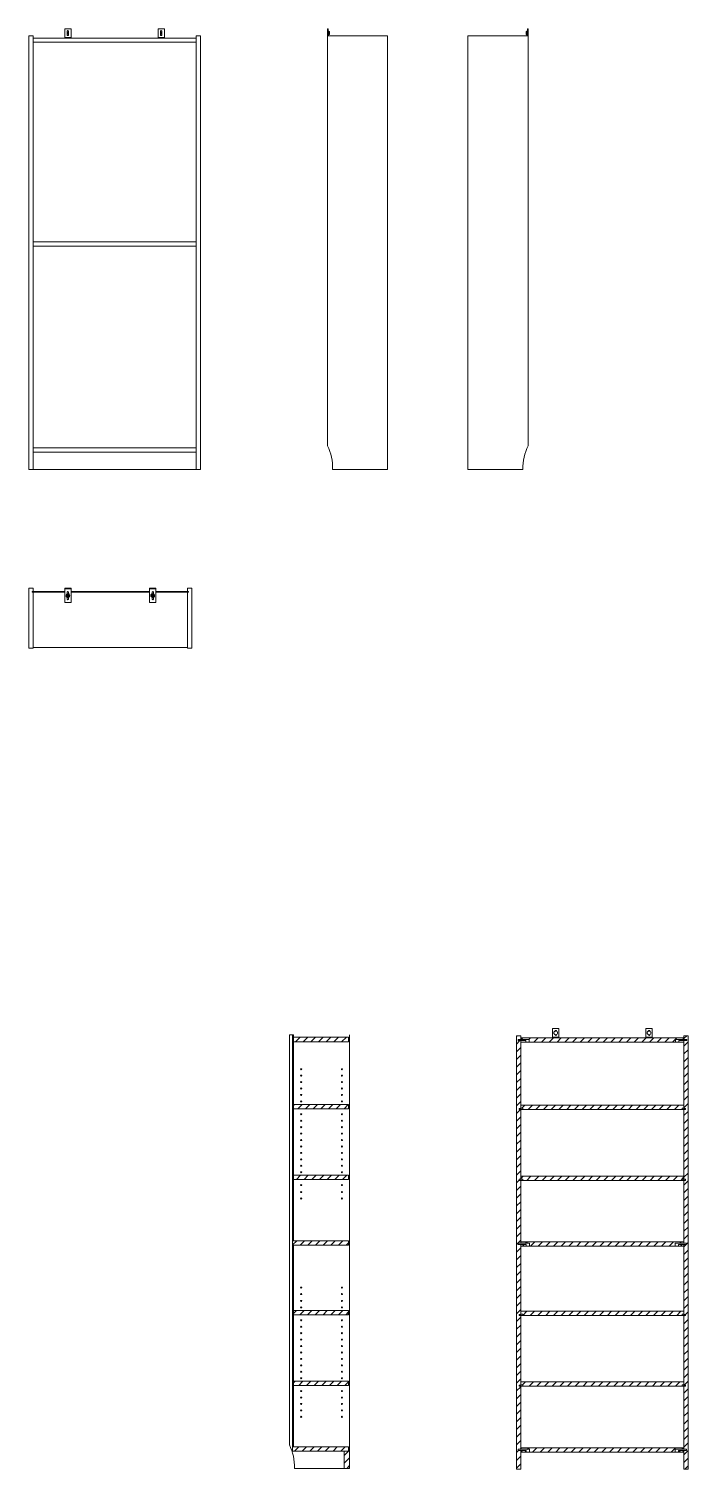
# Model space of a CAD drawing. Header units: millimetres. Extents: x -1154 to 1874, y 268 to 1511.
# Drawn here: x 351 to 658, y 840 to 1511 of the extents above; entities that cross this region are included whole.
import ezdxf

# ---------------------------------------------------------------- set-up
doc = ezdxf.new("R2010")
doc.units = ezdxf.units.MM
doc.header["$LTSCALE"] = 100
doc.linetypes.add('CONTINUA', pattern=[0])
doc.layers.add('A-FURN', color=8, linetype='Continuous', lineweight=18)
doc.layers.add('SQUADRA', color=7, linetype='Continuous')

msp = doc.modelspace()

# ---------------------------------------------------------------- hatches: boundary and pattern name
at = {"layer": 'SQUADRA', "linetype": 'CONTINUA', "ltscale": 0.02}
h = msp.add_hatch(dxfattribs=at)
h.set_pattern_fill('ANSI31', color=8, scale=0.8)
h.paths.add_polyline_path([(474.12, 1038.99), (474.12, 1042.19), (473.72, 1042.19), (473.72, 1030.12), (474.12, 1030.12)])
h = msp.add_hatch(dxfattribs=at)
h.set_pattern_fill('ANSI31', color=4, scale=0.8)
h.paths.add_polyline_path([(499.82, 1041.19), (474.12, 1041.19), (474.12, 1038.99), (499.82, 1038.99)])
h.paths.add_polyline_path([(499.82, 1009.77), (474.12, 1009.77), (474.12, 1007.77), (499.82, 1007.77)])
h.paths.add_polyline_path([(499.82, 976.77), (474.12, 976.77), (474.12, 974.77), (499.82, 974.77)])
h.paths.add_polyline_path([(499.82, 946.19), (473.72, 946.19), (473.72, 944.19), (499.82, 944.19)])
h.paths.add_polyline_path([(499.82, 913.77), (474.12, 913.77), (474.12, 911.77), (499.82, 911.77)])
h.paths.add_polyline_path([(499.82, 880.88), (474.12, 880.88), (474.12, 878.88), (499.82, 878.88)])
h.paths.add_polyline_path([(499.82, 850.19), (473.72, 850.19), (473.72, 848.19), (499.82, 848.19)])
h.paths.add_polyline_path([(500.22, 848.19), (497.72, 848.19), (497.72, 840.19), (500.22, 840.19)])
h = msp.add_hatch(dxfattribs=at)
h.set_pattern_fill('ANSI31', color=4, scale=0.8)
h.paths.add_polyline_path([(580.11, 944.5), (578.9, 944.5), (578.9, 945.1), (580.11, 945.1), (580.11, 974.38), (579.31, 974.38), (579.31, 974.88), (580.11, 974.88), (580.11, 974.98), (580.11, 1007.38), (579.31, 1007.38), (579.31, 1007.88), (580.11, 1007.88), (580.11, 1007.98), (580.11, 1039.5), (580.01, 1039.5), (578.8, 1039.5), (578.8, 1040.1), (580.11, 1040.1), (580.11, 1040.8), (580.11, 1041.8), (578.11, 1041.8), (578.11, 839.8), (580.11, 839.8), (580.11, 848.5), (578.9, 848.5), (578.9, 849.1), (580.11, 849.1), (580.11, 878.49), (579.31, 878.49), (579.31, 878.99), (580.11, 878.99), (580.11, 879.09), (580.11, 911.38), (579.31, 911.38), (579.31, 911.88), (580.11, 911.88), (580.11, 911.98)])
h.paths.add_polyline_path([(658.11, 1041.8), (656.11, 1041.8), (656.11, 1040.1), (656.21, 1040.1), (657.42, 1040.1), (657.42, 1039.5), (656.11, 1039.5), (656.11, 1007.88), (656.91, 1007.88), (656.91, 1007.38), (656.11, 1007.38), (656.11, 974.88), (656.91, 974.88), (656.91, 974.38), (656.11, 974.38), (656.11, 945.1), (657.32, 945.1), (657.32, 944.5), (656.11, 944.5), (656.11, 911.88), (656.91, 911.88), (656.91, 911.38), (656.11, 911.38), (656.11, 878.99), (656.91, 878.99), (656.91, 878.49), (656.11, 878.49), (656.11, 849.1), (657.32, 849.1), (657.32, 848.5), (656.11, 848.5), (656.11, 839.8), (658.11, 839.8), (658.11, 849.8)])
h = msp.add_hatch(dxfattribs=at)
h.set_pattern_fill('ANSI31', color=4, scale=0.8)
h.paths.add_polyline_path([(652.21, 1040.1), (653.71, 1040.1), (656.11, 1040.1), (656.11, 1040.8), (580.11, 1040.8), (580.11, 1040.1), (582.51, 1040.1), (584.01, 1040.1), (584.01, 1038.8), (652.21, 1038.8)])
h.paths.add_polyline_path([(656.11, 1009.38), (580.11, 1009.38), (580.11, 1007.98), (580.96, 1007.98), (580.96, 1007.38), (655.26, 1007.38), (655.26, 1007.98), (656.11, 1007.98)])
h.paths.add_polyline_path([(656.11, 976.38), (580.11, 976.38), (580.11, 974.98), (580.96, 974.98), (580.96, 974.38), (655.26, 974.38), (655.26, 974.98), (656.11, 974.98)])
h.paths.add_polyline_path([(652.11, 945.1), (653.61, 945.1), (656.11, 945.1), (656.11, 945.8), (580.11, 945.8), (580.11, 945.1), (582.61, 945.1), (584.11, 945.1), (584.11, 943.8), (652.11, 943.8)])
h.paths.add_polyline_path([(656.11, 913.38), (580.11, 913.38), (580.11, 911.98), (580.96, 911.98), (580.96, 911.38), (655.26, 911.38), (655.26, 911.98), (656.11, 911.98)])
h.paths.add_polyline_path([(655.26, 879.09), (656.11, 879.09), (656.11, 880.49), (580.11, 880.49), (580.11, 879.09), (580.96, 879.09), (580.96, 878.49), (655.26, 878.49)])
h.paths.add_polyline_path([(652.11, 849.1), (653.61, 849.1), (656.11, 849.1), (656.11, 849.8), (580.11, 849.8), (580.11, 849.1), (582.61, 849.1), (584.11, 849.1), (584.11, 847.8), (652.11, 847.8)])
h = msp.add_hatch(dxfattribs=at)
h.set_pattern_fill('ANSI31', color=4, scale=0.8)
h.paths.add_polyline_path([(474.12, 1030.12), (473.72, 1030.12), (473.72, 991.36), (474.12, 991.36)])
h = msp.add_hatch(dxfattribs=at)
h.set_pattern_fill('ANSI31', color=4, scale=0.8)
h.paths.add_polyline_path([(474.12, 957.15), (473.72, 957.15), (473.72, 946.19), (474.12, 946.19)])
h.paths.add_polyline_path([(474.12, 944.19), (473.72, 944.19), (473.72, 927.25), (474.12, 927.25)])
h.paths.add_polyline_path([(474.12, 991.36), (473.72, 991.36), (473.72, 957.15), (474.12, 957.15)])
h = msp.add_hatch(dxfattribs=at)
h.set_pattern_fill('ANSI31', color=8, scale=0.4)
h.paths.add_polyline_path([(582.61, 944.5), (580.11, 944.5), (580.11, 943.8), (582.61, 943.8)])
h = msp.add_hatch(dxfattribs=at)
h.set_pattern_fill('ANSI31', color=8, scale=0.4)
h.paths.add_polyline_path([(656.11, 944.5), (653.61, 944.5), (653.61, 943.8), (656.11, 943.8)])
h = msp.add_hatch(dxfattribs=at)
h.set_pattern_fill('ANSI31', color=4, scale=0.8)
h.set_pattern_definition([(45, (474.1162, 944.195), (-1.79605, 1.79605), [])])
h.paths.add_polyline_path([(474.12, 927.25), (473.72, 927.25), (473.72, 894.36), (474.12, 894.36)])
h = msp.add_hatch(dxfattribs=at)
h.set_pattern_fill('ANSI31', color=4, scale=0.8)
h.set_pattern_definition([(45, (474.1162, 850.195), (-1.79605, 1.79605), [])])
h.paths.add_polyline_path([(474.12, 894.36), (473.72, 894.36), (473.72, 850.19), (474.12, 850.19)])
h = msp.add_hatch(dxfattribs=at)
h.set_pattern_fill('ANSI31', color=8, scale=0.4)
h.paths.add_polyline_path([(582.61, 848.5), (580.11, 848.5), (580.11, 847.8), (582.61, 847.8)])
h = msp.add_hatch(dxfattribs=at)
h.set_pattern_fill('ANSI31', color=8, scale=0.4)
h.paths.add_polyline_path([(656.11, 848.5), (653.61, 848.5), (653.61, 847.8), (656.11, 847.8)])

# ---------------------------------------------------------------- linework, layer by layer
at = {"layer": 'A-FURN', "color": 3, "linetype": 'CONTINUA', "ltscale": 0.02}
for p, q in [((367.52, 1507.01), (367.52, 1511.01)), ((367.52, 1511.01), (370.52, 1511.01)), ((370.52, 1506.71), (370.52, 1511.01)), ((411.03, 1506.71), (411.03, 1511.01)), ((414.03, 1511.01), (411.03, 1511.01)), ((414.03, 1507.01), (414.03, 1511.01)), ((490, 1511.01), (490.3, 1511.01)), ((490, 1511.01), (490, 1507.91)), ((490.3, 1511.01), (490.3, 1508.01)), ((583.47, 1511.01), (583.17, 1511.01)), ((583.17, 1511.01), (583.17, 1508.01)), ((583.47, 1511.01), (583.47, 1507.91)), ((367.52, 1506.71), (367.52, 1507.01)), ((367.52, 1507.01), (370.52, 1507.01)), ((367.52, 1506.71), (370.52, 1506.71)), ((368.72, 1508.08), (368.72, 1509.93)), ((369.32, 1508.08), (369.32, 1509.93)), ((414.03, 1507.01), (411.03, 1507.01)), ((414.03, 1506.71), (411.03, 1506.71)), ((412.23, 1508.08), (412.23, 1509.93)), ((412.83, 1508.08), (412.83, 1509.93)), ((414.03, 1506.71), (414.03, 1507.01)), ((490.3, 1509.76), (490.45, 1509.76)), ((490.3, 1508.26), (490.45, 1508.26)), ((490.45, 1509.76), (490.45, 1508.26)), ((490.87, 1509.54), (490.87, 1508.48)), ((582.6, 1509.54), (582.6, 1508.48)), ((583.17, 1509.76), (583.02, 1509.76)), ((583.02, 1509.76), (583.02, 1508.26)), ((583.17, 1508.26), (583.02, 1508.26)), ((367.52, 1243.67), (367.52, 1250.37)), ((367.52, 1250.37), (370.52, 1250.37)), ((367.52, 1250.37), (367.52, 1243.67)), ((367.52, 1250.07), (370.52, 1250.07)), ((368.72, 1247.69), (368.72, 1248.51)), ((369.32, 1248.51), (369.32, 1247.69)), ((370.52, 1243.67), (370.52, 1250.37)), ((370.52, 1250.37), (370.52, 1243.67)), ((407.03, 1243.67), (407.03, 1250.37)), ((410.03, 1250.37), (407.03, 1250.37)), ((407.03, 1250.37), (407.03, 1243.67)), ((410.03, 1250.07), (407.03, 1250.07)), ((408.23, 1248.51), (408.23, 1247.69)), ((408.83, 1247.69), (408.83, 1248.51)), ((410.03, 1243.67), (410.03, 1250.37)), ((410.03, 1250.37), (410.03, 1243.67)), ((367.52, 1243.67), (370.52, 1243.67)), ((368.62, 1246.62), (369.42, 1247.12)), ((368.62, 1247.12), (369.42, 1246.62)), ((368.72, 1245.23), (368.72, 1246.05)), ((368.77, 1246.47), (369.27, 1247.27)), ((368.77, 1247.27), (369.27, 1246.47)), ((369.32, 1246.05), (369.32, 1245.23)), ((410.03, 1243.67), (407.03, 1243.67)), ((408.93, 1246.62), (408.13, 1247.12)), ((408.93, 1247.12), (408.13, 1246.62)), ((408.23, 1246.05), (408.23, 1245.23)), ((408.78, 1246.47), (408.28, 1247.27)), ((408.78, 1247.27), (408.28, 1246.47)), ((408.83, 1245.23), (408.83, 1246.05)), ((594.86, 1041.1), (594.86, 1045.1)), ((594.86, 1045.1), (597.86, 1045.1)), ((594.86, 1040.8), (594.86, 1041.1)), ((594.86, 1041.1), (597.86, 1041.1)), ((594.86, 1040.8), (597.86, 1040.8)), ((596.06, 1043.92), (596.06, 1044.03)), ((596.06, 1042.18), (596.06, 1042.29)), ((596.66, 1043.92), (596.66, 1044.03)), ((596.66, 1042.18), (596.66, 1042.29)), ((597.86, 1040.8), (597.86, 1045.1)), ((638.36, 1040.8), (638.36, 1045.1)), ((641.36, 1045.1), (638.36, 1045.1)), ((641.36, 1041.1), (638.36, 1041.1)), ((641.36, 1040.8), (638.36, 1040.8)), ((639.56, 1043.92), (639.56, 1044.03)), ((639.56, 1042.18), (639.56, 1042.29)), ((640.16, 1043.92), (640.16, 1044.03)), ((640.16, 1042.18), (640.16, 1042.29)), ((641.36, 1041.1), (641.36, 1045.1)), ((641.36, 1040.8), (641.36, 1041.1))]:
    msp.add_line(p, q, dxfattribs=at)
at = {"layer": 'A-FURN', "color": 7, "linetype": 'CONTINUA', "ltscale": 0.1}
for p, q in [((350.78, 1507.71), (350.78, 1305.71)), ((352.78, 1507.71), (350.78, 1507.71)), ((352.78, 1507.71), (352.78, 1305.91)), ((352.78, 1506.71), (428.78, 1506.71)), ((352.78, 1504.71), (428.78, 1504.71)), ((428.78, 1507.71), (428.78, 1305.71)), ((430.78, 1507.71), (428.78, 1507.71)), ((430.78, 1507.71), (430.78, 1315.71)), ((490, 1507.71), (518, 1507.71)), ((490, 1507.71), (490, 1316.71)), ((518, 1507.71), (518, 1305.71)), ((583.47, 1507.71), (555.47, 1507.71)), ((555.47, 1507.71), (555.47, 1305.71)), ((583.47, 1507.71), (583.47, 1316.71)), ((428.78, 1411.71), (352.78, 1411.71)), ((428.78, 1409.71), (352.78, 1409.71)), ((428.78, 1315.71), (352.78, 1315.71)), ((430.78, 1315.71), (430.78, 1305.71)), ((428.78, 1313.71), (352.78, 1313.71)), ((492.38, 1305.71), (518, 1305.71)), ((555.47, 1305.71), (581.1, 1305.71)), ((350.78, 1222.37), (350.78, 1250.37)), ((352.78, 1248.87), (352.78, 1250.37)), ((352.78, 1222.37), (352.78, 1248.47)), ((424.78, 1248.87), (424.78, 1250.37)), ((424.78, 1222.37), (424.78, 1248.47)), ((426.78, 1222.37), (426.78, 1250.37)), ((424.78, 1222.37), (426.78, 1222.37)), ((473.72, 1042.19), (473.72, 848.19)), ((474.12, 1042.19), (474.12, 1038.99)), ((474.12, 1038.99), (474.12, 946.19)), ((474.12, 944.19), (474.12, 850.19)), ((499.82, 944.19), (499.82, 946.19)), ((474.59, 840.19), (497.72, 840.19)), ((580.11, 839.8), (578.11, 839.8))]:
    msp.add_line(p, q, dxfattribs=at)
at = {"layer": 'A-FURN', "color": 3, "transparency": 33554687}
for p, q in [((490.45, 1509.54), (490.45, 1509.01)), ((490.45, 1508.48), (490.45, 1509.01)), ((583.02, 1509.54), (583.02, 1509.01)), ((583.02, 1508.48), (583.02, 1509.01)), ((368.77, 1247.27), (368.62, 1247.12)), ((368.87, 1246.87), (368.62, 1247.12)), ((368.87, 1246.87), (368.62, 1246.62)), ((368.62, 1246.62), (368.77, 1246.47)), ((369.02, 1247.02), (368.77, 1247.27)), ((369.02, 1246.72), (368.77, 1246.47)), ((369.27, 1247.27), (369.02, 1247.02)), ((369.27, 1246.47), (369.02, 1246.72)), ((369.42, 1247.12), (369.18, 1246.87)), ((369.42, 1246.62), (369.18, 1246.87)), ((369.42, 1247.12), (369.27, 1247.27)), ((369.27, 1246.47), (369.42, 1246.62)), ((408.13, 1247.12), (408.28, 1247.27)), ((408.13, 1247.12), (408.38, 1246.87)), ((408.13, 1246.62), (408.38, 1246.87)), ((408.28, 1246.47), (408.13, 1246.62)), ((408.28, 1247.27), (408.53, 1247.02)), ((408.28, 1246.47), (408.53, 1246.72)), ((408.53, 1247.02), (408.78, 1247.27)), ((408.53, 1246.72), (408.78, 1246.47)), ((408.68, 1246.87), (408.93, 1247.12)), ((408.68, 1246.87), (408.93, 1246.62)), ((408.78, 1247.27), (408.93, 1247.12)), ((408.93, 1246.62), (408.78, 1246.47))]:
    msp.add_line(p, q, dxfattribs=at)
at = {"layer": 'A-FURN', "color": 3, "lineweight": 25, "transparency": 33554687}
for p, q in [((490.67, 1509.74), (490.65, 1509.74)), ((490.65, 1508.28), (490.67, 1508.28)), ((582.8, 1509.74), (582.82, 1509.74)), ((582.82, 1508.28), (582.8, 1508.28))]:
    msp.add_line(p, q, dxfattribs=at)
at = {"layer": 'A-FURN', "color": 7, "linetype": 'CONTINUA', "ltscale": 0.02}
for p, q in [((350.78, 1305.71), (430.78, 1305.71)), ((350.78, 1250.37), (352.78, 1250.37)), ((352.28, 1248.87), (367.52, 1248.87)), ((352.28, 1248.47), (352.28, 1248.87)), ((352.28, 1248.47), (367.52, 1248.47)), ((370.52, 1248.87), (407.03, 1248.87)), ((370.52, 1248.47), (407.03, 1248.47)), ((410.03, 1248.87), (425.28, 1248.87)), ((410.03, 1248.47), (425.28, 1248.47)), ((424.78, 1250.37), (426.78, 1250.37)), ((425.28, 1248.47), (425.28, 1248.87)), ((350.78, 1222.37), (352.78, 1222.37)), ((352.78, 1222.77), (424.78, 1222.77))]:
    msp.add_line(p, q, dxfattribs=at)
at = {"layer": 'A-FURN', "color": 5, "linetype": 'CONTINUA', "ltscale": 0.1}
for p, q in [((472.22, 1042.19), (474.12, 1042.19)), ((472.22, 1042.19), (472.22, 851.19)), ((474.12, 1041.19), (499.82, 1041.19)), ((499.82, 1041.19), (499.82, 1038.99)), ((500.22, 1042.19), (500.22, 848.19)), ((578.11, 1041.8), (578.11, 839.8)), ((580.11, 1041.8), (578.11, 1041.8)), ((580.11, 1040.8), (656.11, 1040.8)), ((656.11, 1041.8), (656.11, 1040.1)), ((658.11, 1041.8), (656.11, 1041.8)), ((658.11, 1041.8), (658.11, 849.8)), ((474.12, 1038.99), (499.82, 1038.99)), ((580.11, 1038.8), (656.11, 1038.8)), ((656.11, 1039.5), (656.11, 1007.98)), ((474.12, 1009.77), (499.82, 1009.77)), ((474.12, 1007.77), (499.82, 1007.77)), ((499.82, 1007.77), (499.82, 1009.77)), ((656.11, 1009.38), (580.11, 1009.38)), ((580.11, 1007.38), (580.11, 974.98)), ((655.26, 1007.38), (580.96, 1007.38)), ((474.12, 976.77), (499.82, 976.77)), ((474.12, 974.77), (499.82, 974.77)), ((656.11, 976.38), (580.11, 976.38)), ((580.11, 974.38), (580.11, 945.05)), ((655.26, 974.38), (580.96, 974.38)), ((656.11, 974.38), (656.11, 945.1)), ((499.82, 946.19), (473.72, 946.19)), ((499.82, 944.19), (473.72, 944.19)), ((656.11, 945.8), (580.11, 945.8)), ((580.11, 944.5), (580.11, 911.98)), ((652.11, 943.8), (584.11, 943.8)), ((656.11, 944.5), (656.11, 912.73)), ((656.11, 944.5), (656.11, 911.98)), ((474.12, 913.77), (499.82, 913.77)), ((499.82, 911.77), (499.82, 913.77)), ((656.11, 913.38), (580.11, 913.38)), ((474.12, 911.77), (499.82, 911.77)), ((580.11, 911.38), (580.11, 879.09)), ((655.26, 911.38), (580.96, 911.38)), ((656.11, 912.03), (656.11, 879.84)), ((656.11, 911.38), (656.11, 879.09)), ((474.12, 880.88), (499.82, 880.88)), ((656.11, 880.49), (580.11, 880.49)), ((474.12, 878.88), (499.82, 878.88)), ((474.12, 878.88), (499.82, 878.88)), ((580.11, 878.49), (580.11, 849.1)), ((655.26, 878.49), (580.96, 878.49)), ((656.11, 878.49), (656.11, 849.1)), ((473.72, 850.19), (499.82, 850.19)), ((473.72, 848.19), (500.22, 848.19)), ((497.72, 840.19), (497.72, 848.19)), ((656.11, 849.8), (580.11, 849.8)), ((580.11, 848.5), (580.11, 839.8)), ((652.11, 847.8), (584.11, 847.8)), ((656.11, 847.8), (653.61, 847.8)), ((656.11, 848.5), (656.11, 839.8)), ((658.11, 849.8), (658.11, 839.8)), ((658.11, 839.8), (656.11, 839.8))]:
    msp.add_line(p, q, dxfattribs=at)
at = {"layer": 'A-FURN', "color": 5, "linetype": 'CONTINUA', "ltscale": 0.02}
for p, q in [((580.11, 1040.8), (580.11, 1041.8)), ((580.11, 1041.8), (580.11, 1041.8)), ((580.11, 1040.1), (580.11, 1040.8)), ((580.11, 1007.98), (580.11, 1039.5)), ((656.11, 974.98), (656.11, 1007.38)), ((500.22, 848.19), (500.22, 840.19)), ((578.11, 839.8), (580.11, 839.8)), ((656.11, 839.8), (658.11, 839.8))]:
    msp.add_line(p, q, dxfattribs=at)
at = {"layer": 'A-FURN', "color": 6, "linetype": 'CONTINUA', "ltscale": 0.02}
for p, q in [((580.01, 1040.1), (578.8, 1040.1)), ((578.8, 1040.1), (578.8, 1039.5)), ((580.01, 1039.5), (578.8, 1039.5)), ((582.51, 1040.1), (580.01, 1040.1)), ((582.51, 1039.5), (580.01, 1039.5)), ((653.71, 1040.1), (656.21, 1040.1)), ((653.71, 1039.5), (656.21, 1039.5)), ((656.21, 1040.1), (657.42, 1040.1)), ((656.21, 1039.5), (657.42, 1039.5)), ((657.42, 1040.1), (657.42, 1039.5)), ((580.11, 1007.88), (579.31, 1007.88)), ((579.31, 1007.88), (579.31, 1007.38)), ((580.11, 1007.38), (579.31, 1007.38)), ((580.11, 1007.98), (580.96, 1007.98)), ((580.11, 1007.98), (580.11, 1007.88)), ((580.11, 1007.88), (580.11, 1007.38)), ((580.96, 1007.38), (580.11, 1007.38)), ((580.96, 1007.98), (580.96, 1007.38)), ((656.11, 1007.98), (655.26, 1007.98)), ((655.26, 1007.98), (655.26, 1007.38)), ((655.26, 1007.38), (656.11, 1007.38)), ((656.11, 1007.98), (656.11, 1007.88)), ((656.11, 1007.88), (656.91, 1007.88)), ((656.11, 1007.88), (656.11, 1007.38)), ((656.11, 1007.38), (656.91, 1007.38)), ((656.91, 1007.88), (656.91, 1007.38)), ((579.31, 974.88), (579.31, 974.38)), ((580.11, 974.88), (579.31, 974.88)), ((580.11, 974.38), (579.31, 974.38)), ((580.11, 974.98), (580.96, 974.98)), ((580.11, 974.98), (580.11, 974.88)), ((580.11, 974.88), (580.11, 974.38)), ((580.96, 974.38), (580.11, 974.38)), ((580.96, 974.98), (580.96, 974.38)), ((656.11, 974.98), (655.26, 974.98)), ((655.26, 974.98), (655.26, 974.38)), ((655.26, 974.38), (656.11, 974.38)), ((656.11, 974.98), (656.11, 974.88)), ((656.11, 974.88), (656.91, 974.88)), ((656.11, 974.88), (656.11, 974.38)), ((656.11, 974.38), (656.91, 974.38)), ((656.91, 974.88), (656.91, 974.38)), ((580.11, 945.1), (578.9, 945.1)), ((578.9, 945.1), (578.9, 944.5)), ((580.11, 944.5), (578.9, 944.5)), ((582.61, 945.1), (580.11, 945.1)), ((582.61, 944.5), (580.11, 944.5)), ((652.11, 945.1), (656.11, 945.1)), ((653.61, 945.1), (656.11, 945.1)), ((653.61, 944.5), (656.11, 944.5)), ((653.61, 944.5), (656.11, 944.5)), ((656.11, 945.1), (657.32, 945.1)), ((656.11, 945.1), (657.32, 945.1)), ((656.11, 944.5), (657.32, 944.5)), ((656.11, 944.5), (657.32, 944.5)), ((657.32, 945.1), (657.32, 944.5)), ((657.32, 945.1), (657.32, 944.5)), ((579.31, 911.88), (579.31, 911.38)), ((580.11, 911.88), (579.31, 911.88)), ((580.11, 911.38), (579.31, 911.38)), ((580.11, 911.98), (580.96, 911.98)), ((580.11, 911.98), (580.11, 911.88)), ((580.11, 911.88), (580.11, 911.38)), ((580.96, 911.38), (580.11, 911.38)), ((580.96, 911.98), (580.96, 911.38)), ((656.11, 911.98), (655.26, 911.98)), ((655.26, 911.98), (655.26, 911.38)), ((655.26, 911.38), (656.11, 911.38)), ((656.11, 911.98), (656.11, 911.88)), ((656.11, 911.88), (656.91, 911.88)), ((656.11, 911.88), (656.11, 911.38)), ((656.11, 911.38), (656.91, 911.38)), ((656.91, 911.88), (656.91, 911.38)), ((579.31, 878.99), (579.31, 878.49)), ((580.11, 878.99), (579.31, 878.99)), ((580.11, 878.49), (579.31, 878.49)), ((580.11, 879.09), (580.96, 879.09)), ((580.11, 879.09), (580.11, 878.99)), ((580.11, 878.99), (580.11, 878.49)), ((580.96, 878.49), (580.11, 878.49)), ((580.96, 879.09), (580.96, 878.49)), ((656.11, 879.09), (655.26, 879.09)), ((655.26, 879.09), (655.26, 878.49)), ((655.26, 878.49), (656.11, 878.49)), ((656.11, 879.09), (656.11, 878.99)), ((656.11, 878.99), (656.91, 878.99)), ((656.11, 878.99), (656.11, 878.49)), ((656.11, 878.49), (656.91, 878.49)), ((656.91, 878.99), (656.91, 878.49)), ((580.11, 849.1), (578.9, 849.1)), ((578.9, 849.1), (578.9, 848.5)), ((580.11, 848.5), (578.9, 848.5)), ((582.61, 849.1), (580.11, 849.1)), ((582.61, 848.5), (580.11, 848.5)), ((653.61, 849.1), (656.11, 849.1)), ((653.61, 848.5), (656.11, 848.5)), ((656.11, 849.1), (657.32, 849.1)), ((656.11, 848.5), (657.32, 848.5)), ((657.32, 849.1), (657.32, 848.5))]:
    msp.add_line(p, q, dxfattribs=at)
at = {"layer": 'A-FURN', "color": 6, "linetype": 'CONTINUA', "ltscale": 0.1}
for p, q in [((584.01, 1040.1), (582.51, 1040.1)), ((582.51, 1039.5), (582.51, 1038.8)), ((584.01, 1038.8), (582.51, 1038.8)), ((583.81, 1038.8), (582.51, 1038.8)), ((584.01, 1038.8), (584.01, 1040.1)), ((652.21, 1038.8), (652.21, 1040.1)), ((652.21, 1040.1), (653.71, 1040.1)), ((652.21, 1038.8), (653.71, 1038.8)), ((652.41, 1038.8), (653.71, 1038.8)), ((653.71, 1039.5), (653.71, 1038.8)), ((584.11, 945.1), (582.61, 945.1)), ((582.61, 944.5), (582.61, 943.8)), ((582.61, 943.8), (584.11, 943.8)), ((584.11, 943.8), (584.11, 945.1)), ((652.11, 943.8), (652.11, 945.1)), ((652.11, 943.8), (652.11, 945.1)), ((652.11, 945.1), (653.61, 945.1)), ((652.11, 943.8), (653.61, 943.8)), ((652.31, 943.8), (653.61, 943.8)), ((653.61, 944.5), (653.61, 943.8)), ((653.61, 944.5), (653.61, 943.8)), ((584.11, 849.1), (582.61, 849.1)), ((582.61, 848.5), (582.61, 847.8)), ((582.61, 847.8), (584.11, 847.8)), ((584.11, 847.8), (584.11, 849.1)), ((652.11, 847.8), (652.11, 849.1)), ((652.11, 849.1), (653.61, 849.1)), ((652.11, 847.8), (653.61, 847.8)), ((652.31, 847.8), (653.61, 847.8)), ((653.61, 848.5), (653.61, 847.8))]:
    msp.add_line(p, q, dxfattribs=at)
at = {"layer": 'A-FURN', "color": 4, "linetype": 'CONTINUA', "ltscale": 0.1}
for p, q in [((499.82, 974.77), (499.82, 976.77)), ((582.61, 943.8), (580.11, 943.8)), ((656.11, 943.8), (653.61, 943.8)), ((499.82, 878.88), (499.82, 880.88)), ((499.82, 848.19), (499.82, 850.19)), ((582.61, 847.8), (580.11, 847.8))]:
    msp.add_line(p, q, dxfattribs=at)
at = {"layer": 'A-FURN', "color": 4, "linetype": 'CONTINUA', "ltscale": 0.02}
msp.add_line((497.72, 840.19), (500.22, 840.19), dxfattribs=at)
at = {"layer": 'A-FURN', "color": 3, "linetype": 'CONTINUA', "ltscale": 0.02}
for centre, radius in [((369.02, 1509.01), 0.267), ((412.53, 1509.01), 0.267), ((369.02, 1246.87), 0.869), ((408.53, 1246.87), 0.869), ((596.36, 1043.1), 0.869), ((639.86, 1043.1), 0.869)]:
    msp.add_circle(centre, radius, dxfattribs=at)
at = {"layer": 'A-FURN', "color": 3, "transparency": 33554687}
for centre in [(369.03, 1246.87), (408.53, 1246.87)]:
    msp.add_circle(centre, 0.728, dxfattribs=at)
at = {"layer": 'A-FURN', "color": 6, "linetype": 'CONTINUA', "ltscale": 0.1}
for centre in [(477.72, 1026.19), (477.72, 1023.19), (477.72, 1020.19), (496.72, 1026.19), (496.72, 1023.19), (496.72, 1020.19), (477.72, 1017.19), (477.72, 1014.19), (496.72, 1017.19), (496.72, 1014.19), (477.72, 1011.19), (496.72, 1011.19), (477.72, 1005.19), (477.72, 1002.19), (496.72, 1005.19), (496.72, 1002.19), (477.72, 999.19), (477.72, 996.19), (477.72, 993.19), (496.72, 999.19), (496.72, 996.19), (496.72, 993.19), (477.72, 990.19), (477.72, 987.19), (496.72, 990.19), (496.72, 987.19), (477.72, 984.19), (477.72, 981.19), (496.72, 984.19), (496.72, 981.19), (477.72, 978.19), (496.72, 978.19), (477.72, 972.19), (477.72, 968.94), (496.72, 972.19), (496.72, 968.94), (477.72, 965.94), (496.72, 965.94), (477.72, 924.44), (477.72, 921.44), (496.72, 924.44), (496.72, 921.44), (477.72, 918.19), (477.72, 915.19), (496.72, 918.19), (496.72, 915.19), (477.72, 909.19), (477.72, 906.19), (496.72, 909.19), (496.72, 906.19), (477.72, 903.19), (477.72, 900.19), (496.72, 903.19), (496.72, 900.19), (477.72, 897.19), (477.72, 894.19), (496.72, 897.19), (496.72, 894.19), (477.72, 891.19), (477.72, 888.19), (496.72, 891.19), (496.72, 888.19), (477.72, 885.19), (477.72, 882.19), (496.72, 885.19), (496.72, 882.19), (477.72, 876.19), (477.72, 873.19), (496.72, 876.19), (496.72, 873.19), (477.72, 870.19), (477.72, 867.19), (496.72, 870.19), (496.72, 867.19), (477.72, 864.19), (496.72, 864.19)]:
    msp.add_circle(centre, 0.25, dxfattribs=at)
at = {"layer": 'A-FURN', "color": 3, "linetype": 'CONTINUA', "ltscale": 0.02}
for centre, radius, start, end in [((369.02, 1509.9), 0.302, 6.11348, 173.88652), ((369.02, 1509.01), 0.869, 69.80093, 110.19907), ((369.02, 1509.01), 0.869, 249.80093, 290.19907), ((369.02, 1508.12), 0.302, 186.11348, 353.88652), ((412.53, 1509.9), 0.302, 6.11348, 173.88652), ((412.53, 1509.01), 0.869, 69.80093, 110.19907), ((412.53, 1509.01), 0.869, 249.80093, 290.19907), ((412.53, 1508.12), 0.302, 186.11348, 353.88652), ((491.2, 1507.91), 1.2, 180, 189.59407), ((491.3, 1508.01), 1, 180, 197.4576), ((490.67, 1509.54), 0.2, 0, 90), ((490.67, 1508.48), 0.2, 270, 0), ((582.8, 1509.54), 0.2, 90, 180), ((582.8, 1508.48), 0.2, 180, 270), ((582.17, 1508.01), 1, 342.5424, 0), ((582.27, 1507.91), 1.2, 350.40593, 0), ((369.02, 1248.48), 0.302, 6.11348, 173.88652), ((408.53, 1248.48), 0.302, 6.11348, 173.88652), ((369.02, 1245.26), 0.302, 186.11348, 353.88652), ((408.53, 1245.26), 0.302, 186.11348, 353.88652), ((596.36, 1044), 0.302, 6.11348, 173.88652), ((596.36, 1042.21), 0.302, 186.11348, 353.88652), ((639.86, 1044), 0.302, 6.11348, 173.88652), ((639.86, 1042.21), 0.302, 186.11348, 353.88652)]:
    msp.add_arc(centre, radius, start, end, dxfattribs=at)
at = {"layer": 'A-FURN', "color": 3, "lineweight": 25, "transparency": 33554687}
for centre, start, end in [((490.65, 1509.54), 90, 180), ((490.65, 1508.48), 180, 270), ((582.82, 1509.54), 0, 90), ((582.82, 1508.48), 270, 0)]:
    msp.add_arc(centre, 0.2, start, end, dxfattribs=at)
at = {"layer": 'A-FURN', "color": 7, "linetype": 'CONTINUA', "ltscale": 0.1}
for centre, start, end in [((469.08, 1306.44), 358.20281, 26.14639), ((604.39, 1306.44), 153.85361, 181.79719), ((451.3, 840.93), 358.20281, 26.14639)]:
    msp.add_arc(centre, 23.3, start, end, dxfattribs=at)

doc.saveas('drawing.dxf')
